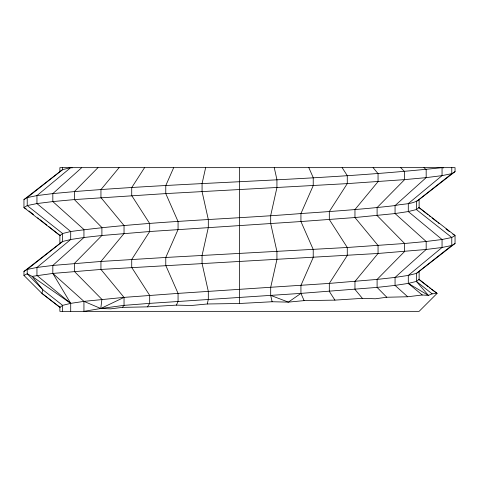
<?xml version="1.0" encoding="UTF-8"?>
<svg xmlns="http://www.w3.org/2000/svg" width="479" height="479" viewBox="0 0 479 479"><rect width="100%" height="100%" fill="white"/><g stroke="black" fill="none" stroke-linecap="round" stroke-linejoin="round"><path stroke-width="0.72" d="M205.635 167.65L202.072 183.619L202.072 191.6L208.311 219.544L208.311 227.525L202.072 255.469L202.072 263.45L208.311 291.394L208.311 299.375L207.275 303.985L191.492 305.488L176.422 305.123L147.442 306.859L122.385 307.374L110.721 308.847L100.776 308.494L83.939 311.35L83.939 301.369L52.828 273.431L52.828 265.444L83.939 237.506L101.901 235.506L149.688 231.519L300.938 221.537L354.963 217.544L395.061 213.556L408.294 211.556L416.395 209.562L419.125 207.569L419.125 199.581L455.05 171.644L455.05 167.65L59.875 167.65L59.875 171.644L23.95 199.581L23.95 207.569L59.875 235.506L59.875 243.494L23.95 271.431L23.95 275.425L41.913 293.387L59.875 307.356L59.875 311.35L419.125 311.35L437.087 293.387L419.125 279.419L419.125 271.431L455.05 243.494L455.05 235.506L419.125 207.569M173.673 167.65L165.776 185.613L165.776 193.594L178.062 221.537L178.062 229.519L165.776 257.462L165.776 265.444L178.062 293.387L178.062 301.369L176.422 305.123M144.556 167.65L131.725 187.606L131.725 195.594L149.688 223.531L149.688 231.519L131.725 259.456L131.725 267.444L149.688 295.381L149.688 303.369L147.442 306.859M122.385 307.374L124.037 305.363L124.037 297.381L100.949 269.438L100.949 261.456L124.037 233.512L124.037 225.531L100.949 197.588L100.949 189.606L119.091 167.65M97.967 167.65L74.377 191.6L52.828 193.594L36.949 195.594L27.225 197.588L23.95 199.581M81.717 167.65L52.828 193.594L52.828 201.581L83.939 229.519L83.939 237.506L70.706 239.5L62.605 241.494L59.875 243.494M72.179 167.872L70.706 167.65L36.949 195.594L36.949 203.575L70.706 231.519C147.017 221.154 224.226 219.616 300.938 213.556C332.342 211.329 363.783 209.275 395.061 205.569C402.947 203.629 412.377 204.665 419.125 199.581M59.875 171.644L62.605 169.644L70.706 167.65M59.875 235.506L62.605 233.512L70.706 231.519L70.706 239.5L36.949 267.444L27.225 269.438L23.95 271.431M59.875 307.356L62.605 305.363L70.706 303.369L83.939 301.369L124.037 297.381L178.062 293.387L329.312 283.406L377.099 279.419L395.061 277.419L408.294 275.425L416.395 273.431L419.125 271.431M83.939 301.369L100.776 308.494L124.037 305.363L149.688 303.369L300.938 293.387L377.099 287.4L395.061 285.406L408.294 283.406L416.395 281.413L419.125 279.419M308.835 167.65L313.224 177.631L313.224 185.613L300.938 213.556L300.938 221.537L313.224 249.481L313.224 257.462L300.938 285.406L300.938 293.387L288.376 302.123L272.108 301.746L239.5 303.494L207.275 303.985M455.05 171.644L451.775 173.637L416.395 201.581L416.395 209.562L451.775 237.506L451.775 245.488L416.395 273.431L416.395 281.413L428.412 295.399L432.16 293.843L437.087 293.387L431.459 289.31M455.05 243.494L451.775 245.488L442.051 247.481L426.172 249.481L378.051 253.469L100.949 269.438L52.828 273.431L32.129 276.377L27.225 273.784L23.95 275.425M124.037 297.381L100.776 308.494L101.901 299.375L74.377 271.431L74.377 263.45L101.901 235.506L101.901 227.525L74.377 199.581L74.377 191.6C196.797 181.619 319.894 180.697 442.051 167.65L443.44 167.937M451.775 167.65L451.775 173.637L442.051 175.631L408.294 203.575L408.294 211.556L442.051 239.5L442.051 247.481L408.294 275.425L408.294 283.406L428.412 295.399L422.262 294.992L407.701 296.758L386.781 297.243L375.416 298.764L362.375 298.351L334.923 300.123L304.111 300.62L288.376 302.123L270.689 295.381L270.689 287.4L276.928 259.456L276.928 251.475L270.689 223.531L270.689 215.55L276.928 187.606L276.928 179.625L274.257 167.65M452.865 234.177L455.05 235.506L451.775 237.506L442.051 239.5L426.172 241.494L404.623 243.494L347.275 247.481L165.776 257.462L100.949 261.456L52.828 265.444L36.949 267.444L36.949 275.425L70.706 303.369L70.706 311.35M26.135 208.898L23.95 207.569L27.225 205.569L36.949 203.575L52.828 201.581L74.377 199.581L165.776 193.594L347.275 183.619L404.623 179.625L426.172 177.631L442.051 175.631L442.051 167.65M60.049 307.308L41.913 293.387L42.799 289.717L32.129 276.377L70.706 303.369L52.828 273.431M418.718 207.401L427.998 214.73M429.154 215.646L430.316 216.562M432.058 217.939L436.698 221.603M437.854 222.519L439.015 223.436M445.973 228.932L449.458 231.68M418.712 279.251L427.981 286.568M429.142 287.484L430.298 288.394M416.395 281.413L432.16 293.843M28.968 210.94L33.602 214.604M37.667 217.807L38.823 218.723M39.985 219.639L46.942 225.136M48.684 226.513L60.282 235.674M408.294 283.406L422.262 294.992M423.951 167.65L426.172 169.644L426.172 177.631L395.061 205.569L395.061 213.556L426.172 241.494L426.172 249.481L395.061 277.419L395.061 285.406L407.701 296.758M400.689 167.65L404.623 171.644L404.623 179.625L377.099 207.569L377.099 215.55L404.623 243.494L404.623 251.475L377.099 279.419L377.099 287.4L386.781 297.243M373.105 167.65L378.051 173.637L378.051 181.619L354.963 209.562L354.963 217.544L378.051 245.488L378.051 253.469L354.963 281.413L354.963 289.394L362.375 298.351M342.144 167.65L347.275 175.631L347.275 183.619L329.312 211.556L329.312 219.544L347.275 247.481L347.275 255.469L329.312 283.406L329.312 291.394L334.923 300.123M300.938 293.387L304.111 300.62M270.689 295.381L272.108 301.746M239.5 167.65L239.5 303.494M62.605 167.65L62.605 169.644L27.225 197.588L27.225 205.569L62.605 233.512L62.605 241.494L27.225 269.438L27.225 273.784L42.799 289.717L62.605 305.363L62.605 311.35"/></g></svg>
